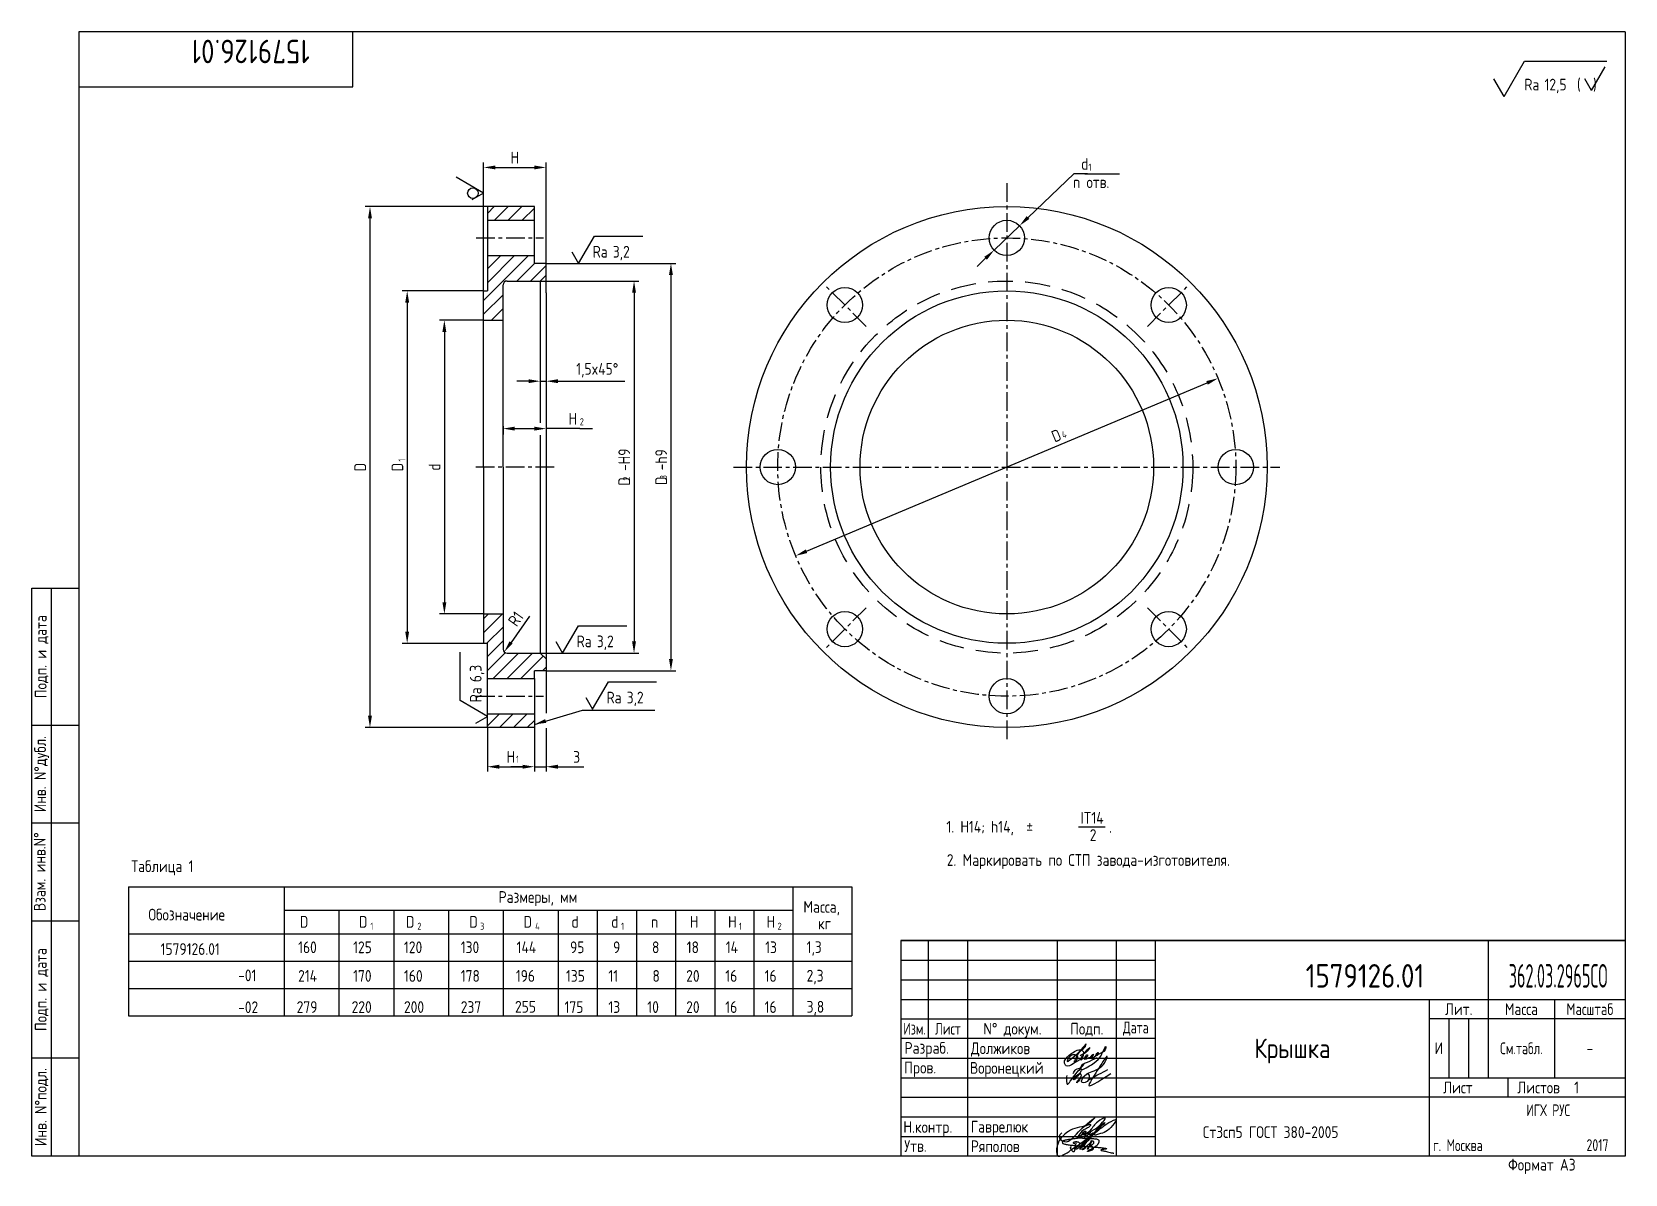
# Paper-space layout 'A3_protect' of a CAD drawing. Header units: millimetres. Extents: x 3 to 410, y 0 to 292.
# The model-space entities are those that its viewports show. They can reach past a viewport. Long polylines and large blocks are cut down to what shows.
import ezdxf
from ezdxf.enums import TextEntityAlignment as Align

# ---------------------------------------------------------------- set-up
doc = ezdxf.new("R2010")
doc.units = ezdxf.units.MM
doc.linetypes.add('CENTER', pattern=[50.8, 31.75, -6.35, 6.35, -6.35])
doc.linetypes.add('HIDDEN', pattern=[9.525, 6.35, -3.175])
for name, color, linetype in [('Bord', 1, 'Continuous'), ('Cen', 5, 'CENTER'), ('Cont', 6, 'Continuous'), ('Dim', 7, 'Continuous'), ('Hatch', 2, 'Continuous'), ('Hide', 2, 'HIDDEN'), ('Text', 3, 'Continuous'), ('Textb', 6, 'Continuous'), ('Vporti', 7, 'Continuous')]:
    doc.layers.add(name, color=color, linetype=linetype)
doc.layers.get('Vporti').off()
doc.styles.add('Style1', font='romans.shx', dxfattribs={"width": 0.8})
doc.dimstyles.new('Dia', dxfattribs={"dimtxt": 3, "dimasz": 3, "dimexe": 1.25, "dimexo": 0, "dimgap": 1, "dimtad": 1, "dimtoh": 1, "dimdec": 3, "dimtxsty": 'Style1', "dimcen": 2.5, "dimclrt": 3, "dimadec": 0, "dimazin": 0, "dimtfac": 1, "dimtdec": 3, "dimtmove": 0, "dimatfit": 2, "dimfxl": 1, "dimarcsym": 0})
doc.dimstyles.new('Lin', dxfattribs={"dimtxt": 3, "dimasz": 3, "dimexe": 1.25, "dimexo": 0, "dimgap": 1, "dimtad": 1, "dimdec": 3, "dimtxsty": 'Style1', "dimcen": 2.5, "dimclrt": 3, "dimadec": 0, "dimazin": 0, "dimtfac": 1, "dimtdec": 3, "dimtmove": 0, "dimatfit": 3, "dimldrblk": 'DOT', "dimfxl": 1, "dimarcsym": 0})
doc.dimstyles.new('LIN2', dxfattribs={"dimscale": 2, "dimtxt": 3, "dimasz": 3, "dimexe": 1.5, "dimexo": 0, "dimgap": 1, "dimtad": 1, "dimzin": 13, "dimdsep": 46, "dimtxsty": 'Style1', "dimcen": 0, "dimclrt": 3, "dimadec": 0, "dimazin": 0, "dimtfac": 1, "dimtofl": 0, "dimtmove": 1, "dimatfit": 3, "dimfxl": 1, "dimtolj": 1, "dimtzin": 13, "dimarcsym": 0})
doc.dimstyles.new('Rad', dxfattribs={"dimtxt": 3, "dimasz": 3, "dimexe": 1.25, "dimexo": 0, "dimgap": 1, "dimtad": 1, "dimtoh": 1, "dimdec": 3, "dimtxsty": 'Style1', "dimcen": 2.5, "dimclrt": 3, "dimadec": 0, "dimazin": 0, "dimtfac": 1, "dimtdec": 3, "dimtmove": 0, "dimatfit": 3, "dimfxl": 1, "dimarcsym": 0})

# ---------------------------------------------------------------- blocks, each defined once
blk = doc.blocks.new('A3')
at = {"layer": 'Bord'}
for p, q in [((230, 55), (295, 55)), ((230, 50), (295, 50)), ((230, 45), (295, 45)), ((370, 40), (370, 25)), ((375, 40), (375, 25)), ((230, 30), (295, 30)), ((230, 25), (295, 25)), ((230, 20), (295, 20)), ((230, 15), (295, 15)), ((230, 10), (295, 10))]:
    blk.add_line(p, q, dxfattribs=at)
at = {"layer": 'Cont'}
for p, q in [((415, 292), (20, 292)), ((20, 292), (20, 5)), ((90, 278), (90, 292)), ((415, 292), (415, 5)), ((20, 278), (90, 278)), ((8, 5), (8, 150)), ((8, 150), (20, 150)), ((13, 5), (13, 150)), ((8, 115), (20, 115)), ((20, 90), (8, 90)), ((20, 65), (8, 65)), ((230, 60), (415, 60)), ((415, 60), (230, 60)), ((230, 60), (230, 5)), ((237, 60), (237, 35)), ((247, 60), (247, 5)), ((270, 5), (270, 60)), ((285, 60), (285, 5)), ((295, 5), (295, 60)), ((380, 60), (380, 25)), ((295, 45), (415, 45)), ((365, 5), (365, 45)), ((397, 25), (397, 45)), ((230, 40), (295, 40)), ((415, 40), (365, 40)), ((295, 35), (230, 35)), ((20, 30), (8, 30)), ((365, 25), (415, 25)), ((385, 25), (385, 20)), ((415, 20), (295, 20)), ((20, 5), (8, 5)), ((415, 5), (20, 5))]:
    blk.add_line(p, q, dxfattribs=at)
at = {"layer": 'Text', "style": 'Style1', "width": 0.8}
for s, p in [('Подп. и дата', (10.5, 132.5)), ('Инв. N%%dдубл.', (10.5, 102.5)), ('Взам. инв.N%%d ', (10, 78.38)), ('Подп. и дата', (10.5, 47.5)), ('Инв. N%%dподл.', (10.5, 17.5))]:
    blk.add_text(s, height=3, rotation=90, dxfattribs=at).set_placement(p, align=Align.MIDDLE)
at = {"layer": 'Text', "style": 'Style1'}
for s, width, p in [('Лит.', 0.8, (372.5, 42.5)), ('Масса', 0.8, (388.5, 42.5)), ('Масштаб', 0.75, (406, 42.5)), ('Изм.', 0.7, (233.5, 37.5)), ('Лист', 0.7, (242, 37.5)), ('N%%d докум.', 0.8, (258.5, 37.5)), ('Подп.', 0.8, (277.5, 37.5)), ('Лист', 0.8, (372.27, 22.5)), ('Листов', 0.8, (392.9, 22.5))]:
    blk.add_text(s, height=3, dxfattribs=dict(at, width=width)).set_placement(p, align=Align.MIDDLE_CENTER)
at = {"layer": 'Text', "style": 'Style1', "width": 0.7}
for s, p in [('Дата', (290, 37.5)), ('ИГХ РУС', (395.37, 16.69))]:
    blk.add_text(s, height=3, dxfattribs=at).set_placement(p, align=Align.MIDDLE)
at = {"layer": 'Text', "style": 'Style1'}
for s, width, p in [('Разpаб.', 0.8, (230.92, 31.1)), ('Пpов.', 0.8, (230.84, 26.08)), ('Н.контp.', 0.8, (230.62, 10.92)), ('Утв.', 0.8, (230.84, 6.06)), ('г. Москва', 0.7, (365.93, 6.25)), ('Фоpмат А3', 0.8, (385.11, 1.29))]:
    blk.add_text(s, height=3, dxfattribs=dict(at, width=width)).set_placement(p)
for tag, p, width in [('ФИО', (249, 31), 0.8), ('И', (366.3, 31.02), 0.8), ('ФИО', (249, 26), 0.8), ('ГОСТ_СОРТАМЕНТА', (307, 14), 0.8), ('ФИО', (249, 11), 0.8), ('ФИО', (249, 6), 0.8), ('2007', (402.85, 6.29), 0.7)]:
    blk.add_attdef(tag, p, '', height=3, dxfattribs=dict(at, width=width))
at = {"layer": 'Text', "style": 'Style1', "width": 0.8}
for tag, p in [('200', (388.5, 32.5)), ('1:20', (406, 32.5))]:
    blk.add_attdef(tag, text='', height=3, dxfattribs=at).set_placement(p, align=Align.MIDDLE)
blk.add_attdef('СБОРОЧНЫЙ_ЧЕРТЕЖ', text='', height=3, dxfattribs=at).set_placement((330, 21.3), align=Align.CENTER)
for tag, p in [('1', (379, 22.5)), ('2', (402.6, 22.5))]:
    blk.add_attdef(tag, text='', height=3, dxfattribs=at).set_placement(p, align=Align.MIDDLE_CENTER)
blk.add_attdef('ЛИСТ', text='', height=3, dxfattribs=at).set_placement((295.75, 12.5), align=Align.MIDDLE_LEFT)
at = {"layer": 'Text', "style": 'Style1', "width": 0.7}
blk.add_attdef('%%OГОСТ_ТЕХ._ТРЕБОВАНИЙ', text='', height=3, dxfattribs=at).set_placement((307, 8), align=Align.BOTTOM_LEFT)
at = {"layer": 'Textb', "style": 'Style1', "width": 0.8}
blk.add_attdef('1234567', (79, 290), '', height=6, rotation=180, dxfattribs=at)
blk.add_attdef('1234567', (333.4, 48), '', height=6, dxfattribs=at)
for tag, height, p in [('123ХЯ', 6, (393.62, 48)), ('НАИМЕНОВАНИЕ', 5, (330, 30))]:
    blk.add_attdef(tag, text='', height=height, dxfattribs=at).set_placement(p, align=Align.CENTER)
blk = doc.blocks.new('A$C314368CF')
at = {"layer": 'Text'}
for q in [(7.18, 6), (1.98, 3)]:
    blk.add_line((3.72, 0), q, dxfattribs=at)
at = {"layer": 'Text', "style": 'Style1', "width": 0.8}
blk.add_text('(  )', height=3, dxfattribs=at).set_placement((0, 0))
blk = doc.blocks.new('sherISO_18')
at = {"layer": 'Cont'}
for p, q in [((-30.94, -16.46), (-25.74, -7.46)), ((-25.74, -7.46), (-4.67, -7.46)), ((-30.94, -16.46), (-33.54, -11.96))]:
    blk.add_line(p, q, dxfattribs=at)
blk.add_blockref('A$C314368CF', (-12.3, -14.96))
at = {"layer": 'Textb', "style": 'Style1', "width": 0.8}
blk.add_text('Ra', height=3, dxfattribs=at).set_placement((-25.74, -14.96))
blk.add_attdef('12,5', (-20.6, -14.96), '', height=3, dxfattribs=at)
blk = doc.blocks.new('A$C63F45750')
at = {"layer": 'Text'}
for points, knots in [([(3.17, 2.37), (3.12, 2.38), (3.04, 2.41), (2.94, 2.5), (2.85, 2.57), (2.79, 2.69), (2.87, 2.77), (2.99, 2.84), (3.16, 2.89), (3.36, 2.93), (3.6, 2.95), (3.82, 2.92), (4.05, 2.87), (4.25, 2.78), (4.45, 2.63), (4.46, 2.42), (4.38, 2.26), (4.28, 2.1), (4.17, 1.94), (4.03, 1.78), (3.89, 1.62), (3.75, 1.52), (3.63, 1.43), (3.49, 1.36), (3.35, 1.3), (3.24, 1.25), (3.16, 1.21), (3.12, 1.15), (3.19, 1.1), (3.27, 1.09), (3.4, 1.07), (3.55, 1.07), (3.72, 1.12), (3.92, 1.19), (4.1, 1.34), (4.26, 1.51), (4.44, 1.65), (4.59, 1.81), (4.74, 1.93), (4.84, 2.04), (4.93, 2.14), (5.07, 2.29), (5.19, 2.53), (5.28, 2.68), (5.35, 2.96), (5.23, 2.66), (5.2, 2.44), (5.04, 2.09), (4.95, 1.81), (4.86, 1.57), (4.75, 1.31), (4.67, 1.12), (4.46, 0.78), (4.62, 1.17), (4.71, 1.45), (4.88, 1.74), (5.01, 2), (5.08, 2.19), (5.19, 2.4), (5.32, 2.58), (5.4, 2.75), (5.52, 2.89), (5.65, 3.04), (5.85, 3.1), (6.02, 3.03), (6.08, 2.87), (6.03, 2.7), (5.9, 2.51), (5.7, 2.37), (5.55, 2.23), (5.4, 2.17), (5.31, 2.12), (5.12, 2.09), (5.35, 2.07), (5.48, 2), (5.64, 1.93), (5.75, 1.8), (5.85, 1.67), (5.89, 1.54), (5.89, 1.37), (5.8, 1.2), (5.63, 1.06), (5.41, 0.94), (5.23, 0.86), (5.02, 0.92), (5.13, 1.1), (5.28, 1.16), (5.44, 1.27), (5.61, 1.36), (5.74, 1.46), (5.86, 1.53), (5.95, 1.61), (6.05, 1.69), (6.15, 1.77), (6.28, 1.87), (6.46, 2.02), (6.65, 2.19), (6.83, 2.37), (6.98, 2.49), (7.11, 2.61), (7.2, 2.74), (7.32, 2.84), (7.42, 2.97), (7.48, 3.08), (7.48, 3.27), (7.34, 3.08), (7.28, 2.94), (7.18, 2.69), (7.1, 2.46), (7, 2.22), (6.93, 1.98), (6.83, 1.78), (6.73, 1.55), (6.67, 1.34), (6.6, 1.14), (6.56, 1.03), (6.39, 0.99), (6.62, 1.33), (6.75, 1.54), (6.93, 1.87), (7.05, 2.08), (7.18, 2.32), (7.33, 2.6), (7.47, 2.89), (7.6, 3.07), (7.79, 3.18), (7.95, 3.01), (8, 2.81), (7.99, 2.62), (7.94, 2.46), (7.83, 2.33), (7.69, 2.22), (7.53, 2.11), (7.37, 2.03), (7.21, 1.99), (7.11, 1.97), (6.89, 1.98), (7.07, 1.94), (7.15, 1.9), (7.27, 1.88), (7.39, 1.84), (7.52, 1.81), (7.62, 1.72), (7.7, 1.62), (7.78, 1.51), (7.83, 1.39), (7.87, 1.26), (7.88, 1.13), (7.86, 0.99), (7.75, 0.88), (7.6, 0.77), (7.4, 0.73), (7.19, 0.66), (6.97, 0.55), (6.71, 0.48), (6.57, 0.44), (6.42, 0.42), (6.52, 0.58), (6.61, 0.64), (6.81, 0.78), (7.06, 0.89), (7.33, 1.04), (7.55, 1.16), (7.7, 1.24), (7.84, 1.32), (7.99, 1.43), (8.21, 1.58), (8.48, 1.76), (8.74, 1.95), (8.97, 2.12), (9.1, 2.29), (9.23, 2.44), (9.3, 2.6), (9.37, 2.74), (9.42, 2.92), (9.45, 3.13), (9.21, 3.48), (8.67, 3.59), (8.09, 3.63), (7.57, 3.66), (7.06, 3.74), (6.57, 3.75), (6.09, 3.74), (5.67, 3.78), (5.28, 3.78), (4.96, 3.81), (4.65, 3.83), (4.31, 3.82), (3.97, 3.79), (3.61, 3.74), (3.22, 3.67), (2.86, 3.66), (2.53, 3.61), (2.18, 3.52), (1.78, 3.54), (1.38, 3.37), (0.96, 3.35), (0.58, 3.24), (0.25, 3.19), (0.03, 3.06), (-0.03, 2.83), (0.02, 2.6), (0.26, 2.38), (0.59, 2.33), (1, 2.2), (1.48, 2.15), (1.93, 2.05), (2.35, 2.02), (2.72, 2.01), (3.11, 1.94), (3.68, 1.94), (4.25, 1.83), (4.91, 1.87), (5.53, 1.76), (6.13, 1.72), (6.73, 1.71), (7.32, 1.62), (7.99, 1.55), (8.64, 1.54), (9.16, 1.46), (9.61, 1.42), (10.03, 1.4), (10.41, 1.32), (10.73, 1.29), (11.01, 1.24), (11.18, 1.23), (11.42, 1.14), (11.18, 1.06), (11.01, 1.03), (10.71, 0.98), (10.37, 0.92), (10.1, 0.91), (9.65, 0.75), (10.22, 0.67), (10.54, 0.59), (11.08, 0.47), (11.61, 0.35), (12.17, 0.15), (12.64, 0.08), (12.98, 0.03), (13.11, 0.01), (13.18, 0)], [0, 0, 0, 0, 0.153866, 0.270441, 0.388867, 0.510533, 0.592156, 0.71333, 0.90842, 1.11344, 1.349254, 1.61246, 1.782219, 2.047249, 2.291879, 2.451528, 2.651081, 2.806158, 3.017979, 3.227348, 3.462381, 3.633009, 3.75766, 3.920516, 4.080796, 4.214529, 4.291786, 4.349969, 4.397594, 4.50822, 4.594826, 4.799244, 4.954392, 5.128468, 5.437537, 5.632649, 5.842485, 6.094987, 6.293219, 6.410959, 6.551192, 6.687808, 7.022147, 7.294342, 7.425356, 7.52079, 7.946481, 8.313051, 8.59833, 8.833695, 9.090496, 9.427695, 9.601191, 9.883219, 10.093306, 10.673943, 10.798776, 10.974628, 11.287247, 11.486184, 11.648652, 11.848902, 12.027194, 12.25348, 12.40059, 12.537783, 12.716293, 12.91523, 13.208551, 13.438489, 13.549668, 13.67779, 13.77127, 13.930001, 14.029091, 14.272112, 14.434836, 14.547084, 14.739051, 14.830983, 15.061241, 15.268922, 15.500489, 15.788979, 15.879568, 16.024283, 16.221854, 16.418714, 16.593102, 16.783247, 16.91018, 17.018213, 17.135263, 17.278205, 17.430482, 17.620087, 17.979626, 18.191789, 18.388716, 18.565718, 18.714854, 18.857929, 19.039974, 19.171375, 19.283034, 19.400085, 19.618058, 19.882245, 20.150781, 20.377854, 20.649532, 20.89723, 21.042543, 21.40016, 21.557817, 21.667145, 21.752781, 21.926256, 22.412297, 22.813145, 22.961412, 23.171289, 23.607257, 23.940428, 24.110007, 24.291214, 24.48084, 24.697609, 24.904078, 25.034245, 25.218018, 25.407651, 25.573473, 25.787447, 25.930292, 26.051316, 26.18846, 26.285312, 26.406799, 26.52425, 26.630463, 26.793722, 26.898606, 27.029313, 27.171012, 27.314101, 27.419918, 27.580557, 27.709367, 27.829268, 28.024364, 28.266961, 28.41242, 28.705761, 28.989137, 29.187748, 29.233768, 29.332802, 29.529535, 29.667094, 30.039923, 30.332117, 30.61061, 30.769982, 30.856778, 31.109923, 31.313488, 31.656425, 32.066331, 32.296628, 32.49714, 32.710276, 32.891468, 33.014834, 33.177747, 33.444503, 33.618009, 34.409008, 34.914636, 35.419802, 35.95397, 36.458179, 36.88069, 37.388403, 37.738353, 38.034261, 38.353468, 38.693154, 39.037638, 39.391136, 39.787481, 40.203773, 40.488977, 40.784975, 41.26625, 41.668005, 42.070065, 42.499388, 42.869834, 43.079573, 43.213439, 43.554591, 43.717296, 44.153724, 44.506336, 45.019111, 45.587859, 45.90191, 46.270392, 46.703958, 47.093115, 47.952647, 48.44014, 49.079253, 49.808223, 50.268654, 50.851051, 51.604831, 52.298429, 52.776925, 53.1907, 53.661988, 54.042386, 54.348524, 54.616841, 54.853814, 54.983777, 55.126096, 55.333328, 55.613101, 56.008732, 56.315809, 56.59982, 56.87931, 57.399251, 57.889617, 58.432507, 59.066698, 59.660314, 59.862668, 60.07277, 60.07277, 60.07277, 60.07277]), ([(2.31, 1.53), (2.26, 1.52), (2.17, 1.51), (2.06, 1.48), (1.93, 1.38), (2.07, 1.25), (2.14, 1.11), (2.26, 0.93), (2.39, 0.72), (2.57, 0.54), (2.71, 0.44), (2.86, 0.4), (3.02, 0.43), (3.14, 0.54), (3.21, 0.79), (3.25, 1.07), (3.31, 1.4), (3.35, 1.67), (3.38, 1.92), (3.47, 2.19), (3.5, 2.43), (3.54, 2.59), (3.56, 2.64)], [0, 0, 0, 0, 0.15847, 0.269731, 0.363591, 0.555514, 0.688037, 0.848606, 1.204359, 1.433632, 1.58673, 1.729549, 1.880686, 2.057874, 2.19169, 2.63505, 2.928153, 3.184121, 3.441863, 3.696117, 4.025873, 4.178055, 4.178055, 4.178055, 4.178055])]:
    blk.add_open_spline(points, degree=3, knots=knots, dxfattribs=at)
blk = doc.blocks.new('*D13')
at = {"layer": 'Defpoints', "color": 0, "transparency": 16777216}
for p in [(24.9, -5.59), (36.9, -5.59), (36.9, -15.59)]:
    blk.add_point(p, dxfattribs=at)
at = {"layer": 'Dim', "color": 0, "lineweight": -2, "transparency": 16777216}
for p, q in [((24.9, -5.59), (24.9, -16.84)), ((36.9, -5.59), (36.9, -16.84)), ((27.9, -15.59), (33.9, -15.59))]:
    blk.add_line(p, q, dxfattribs=at)
at = {"layer": 'Dim', "color": 0, "transparency": 16777216}
for points in [[(27.9, -15.09), (27.9, -16.09), (24.9, -15.59)], [(33.9, -15.09), (33.9, -16.09), (36.9, -15.59)]]:
    blk.add_solid(points, dxfattribs=at)
at = {"layer": 'Dim', "color": 3, "transparency": 16777216, "insert": (30.9, -13.09), "char_height": 3, "attachment_point": 5, "style": 'Style1'}
blk.add_mtext('H', dxfattribs=at)
blk = doc.blocks.new('_Dot')
at = {"color": 0, "linetype": 'ByBlock', "lineweight": -2}
blk.add_line((-0.5, 0), (-1, 0), dxfattribs=at)
at = {"color": 0, "linetype": 'ByBlock', "const_width": 0.5}
blk.add_lwpolyline([(-0.25, 0, 1), (0.25, 0, 1)], format="xyb", close=True, dxfattribs=at)
blk = doc.blocks.new('*D14')
at = {"layer": 'Defpoints', "color": 0, "transparency": 16777216}
for p in [(36.9, -5.59), (39.9, -5.78), (39.9, -15.59)]:
    blk.add_point(p, dxfattribs=at)
at = {"layer": 'Dim', "color": 0, "lineweight": -2, "transparency": 16777216}
for p, q in [((36.9, -5.59), (36.9, -16.84)), ((39.9, -5.78), (39.9, -16.84)), ((33.9, -15.59), (30.9, -15.59)), ((36.9, -15.59), (39.9, -15.59)), ((42.9, -15.59), (49.5, -15.59))]:
    blk.add_line(p, q, dxfattribs=at)
at = {"layer": 'Dim', "color": 0, "transparency": 16777216}
for points in [[(33.9, -15.09), (33.9, -16.09), (36.9, -15.59)], [(42.9, -15.09), (42.9, -16.09), (39.9, -15.59)]]:
    blk.add_solid(points, dxfattribs=at)
at = {"layer": 'Dim', "color": 3, "transparency": 16777216, "insert": (47.7, -13.09), "char_height": 3, "attachment_point": 5, "style": 'Style1'}
blk.add_mtext('3', dxfattribs=at)
blk = doc.blocks.new('sherISO_01')
at = {"layer": 'Text'}
blk.add_line((4.04, 7), (16.36, 7), dxfattribs=at)
blk.add_lwpolyline([(-1.73, 3), (0, 0), (4.04, 7)], dxfattribs=at)
at = {"layer": 'Text', "style": 'Style1', "width": 0.8}
blk.add_text('Ra', height=3, dxfattribs=at).set_placement((3.58, 1.5))
blk.add_attdef('12,5', (8.73, 1.5), '', height=3, dxfattribs=at)
blk = doc.blocks.new('*D15')
at = {"layer": 'Defpoints', "color": 0, "transparency": 16777216}
for p in [(23.9, 98.41), (13.9, 23.41), (23.9, 23.41)]:
    blk.add_point(p, dxfattribs=at)
at = {"layer": 'Dim', "color": 0, "lineweight": -2, "transparency": 16777216}
for p, q in [((23.9, 98.41), (12.65, 98.41)), ((13.9, 95.41), (13.9, 26.41)), ((23.9, 23.41), (12.65, 23.41))]:
    blk.add_line(p, q, dxfattribs=at)
at = {"layer": 'Dim', "color": 0, "transparency": 16777216}
for points in [[(13.4, 95.41), (14.4, 95.41), (13.9, 98.41)], [(13.4, 26.41), (14.4, 26.41), (13.9, 23.41)]]:
    blk.add_solid(points, dxfattribs=at)
at = {"layer": 'Dim', "color": 3, "transparency": 16777216, "insert": (11.4, 60.91), "char_height": 3, "attachment_point": 5, "rotation": 90, "style": 'Style1'}
blk.add_mtext('d', dxfattribs=at)
blk = doc.blocks.new('*D16')
at = {"layer": 'Defpoints', "color": 0, "transparency": 16777216}
for p in [(23.9, 105.91), (4.4, 15.91), (23.9, 15.91)]:
    blk.add_point(p, dxfattribs=at)
at = {"layer": 'Dim', "color": 0, "lineweight": -2, "transparency": 16777216}
for p, q in [((23.9, 105.91), (3.15, 105.91)), ((4.4, 102.91), (4.4, 18.91)), ((23.9, 15.91), (3.15, 15.91))]:
    blk.add_line(p, q, dxfattribs=at)
at = {"layer": 'Dim', "color": 0, "transparency": 16777216}
for points in [[(3.9, 102.91), (4.9, 102.91), (4.4, 105.91)], [(3.9, 18.91), (4.9, 18.91), (4.4, 15.91)]]:
    blk.add_solid(points, dxfattribs=at)
at = {"layer": 'Dim', "color": 3, "transparency": 16777216, "insert": (1.9, 60.91), "char_height": 3, "attachment_point": 5, "rotation": 90, "style": 'Style1'}
blk.add_mtext('D', dxfattribs=at)
blk = doc.blocks.new('*D17')
at = {"layer": 'Defpoints', "color": 0, "transparency": 16777216}
for p in [(24.9, 127.41), (-5.1, -5.59), (24.9, -5.59)]:
    blk.add_point(p, dxfattribs=at)
at = {"layer": 'Dim', "color": 0, "lineweight": -2, "transparency": 16777216}
for p, q in [((24.9, 127.41), (-6.35, 127.41)), ((-5.1, 124.41), (-5.1, -2.59)), ((24.9, -5.59), (-6.35, -5.59))]:
    blk.add_line(p, q, dxfattribs=at)
at = {"layer": 'Dim', "color": 0, "transparency": 16777216}
for points in [[(-5.6, 124.41), (-4.6, 124.41), (-5.1, 127.41)], [(-5.6, -2.59), (-4.6, -2.59), (-5.1, -5.59)]]:
    blk.add_solid(points, dxfattribs=at)
at = {"layer": 'Dim', "color": 3, "transparency": 16777216, "insert": (-7.6, 60.91), "char_height": 3, "attachment_point": 5, "rotation": 90, "style": 'Style1'}
blk.add_mtext('D', dxfattribs=at)
blk = doc.blocks.new('SHER03')
at = {"layer": 'Text'}
for q in [(4.04, 7), (-1.73, 3)]:
    blk.add_line((0, 0), q, dxfattribs=at)
blk.add_circle((0, 2.71), 1.35, dxfattribs=at)
blk = doc.blocks.new('*D18')
at = {"layer": 'Defpoints', "color": 0, "transparency": 16777216}
for p in [(39.9, 137.41), (39.9, 112.91), (23.9, 105.91)]:
    blk.add_point(p, dxfattribs=at)
at = {"layer": 'Dim', "color": 0, "lineweight": -2, "transparency": 16777216}
for p, q in [((23.9, 105.91), (23.9, 138.66)), ((39.9, 112.91), (39.9, 138.66)), ((26.9, 137.41), (36.9, 137.41))]:
    blk.add_line(p, q, dxfattribs=at)
at = {"layer": 'Dim', "color": 0, "transparency": 16777216}
for points in [[(26.9, 137.91), (26.9, 136.91), (23.9, 137.41)], [(36.9, 137.91), (36.9, 136.91), (39.9, 137.41)]]:
    blk.add_solid(points, dxfattribs=at)
at = {"layer": 'Dim', "color": 3, "transparency": 16777216, "insert": (31.9, 139.91), "char_height": 3, "attachment_point": 5, "style": 'Style1'}
blk.add_mtext('H', dxfattribs=at)
blk = doc.blocks.new('*D19')
at = {"layer": 'Defpoints', "color": 0, "transparency": 16777216}
for p in [(28.9, 71.36), (39.9, 71.36), (39.9, 70.73)]:
    blk.add_point(p, dxfattribs=at)
at = {"layer": 'Dim', "color": 0, "lineweight": -2, "transparency": 16777216}
for p, q in [((28.9, 71.36), (28.9, 69.23)), ((31.9, 70.73), (36.9, 70.73)), ((39.9, 71.36), (39.9, 69.23)), ((48.49, 70.73), (39.9, 70.73))]:
    blk.add_line(p, q, dxfattribs=at)
at = {"layer": 'Dim', "color": 0, "transparency": 16777216}
for points in [[(31.9, 71.23), (31.9, 70.23), (28.9, 70.73)], [(36.9, 71.23), (36.9, 70.23), (39.9, 70.73)]]:
    blk.add_solid(points, dxfattribs=at)
at = {"layer": 'Dim', "color": 3, "transparency": 16777216, "insert": (46.69, 73.23), "char_height": 3, "attachment_point": 5, "style": 'Style1'}
blk.add_mtext('\\A1;H', dxfattribs=at)
blk = doc.blocks.new('*D20')
at = {"layer": 'Defpoints', "color": 0, "transparency": 16777216}
for p in [(38.4, 83.47), (39.9, 83.47), (39.9, 82.84)]:
    blk.add_point(p, dxfattribs=at)
at = {"layer": 'Dim', "color": 0, "lineweight": -2, "transparency": 16777216}
for p, q in [((35.4, 82.84), (32.4, 82.84)), ((38.4, 83.47), (38.4, 81.59)), ((38.4, 82.84), (39.9, 82.84)), ((39.9, 83.47), (39.9, 81.59)), ((42.9, 82.84), (60.02, 82.84))]:
    blk.add_line(p, q, dxfattribs=at)
at = {"layer": 'Dim', "color": 0, "transparency": 16777216}
for points in [[(35.4, 83.34), (35.4, 82.34), (38.4, 82.84)], [(42.9, 83.34), (42.9, 82.34), (39.9, 82.84)]]:
    blk.add_solid(points, dxfattribs=at)
at = {"layer": 'Dim', "color": 3, "transparency": 16777216, "insert": (52.96, 85.63), "char_height": 3, "attachment_point": 5, "style": 'Style1'}
blk.add_mtext('1,5x45%%D', dxfattribs=at)
blk = doc.blocks.new('*D21')
at = {"layer": 'Defpoints', "color": 0, "transparency": 16777216}
for p in [(38.4, 108.41), (38.4, 13.41), (62.35, 13.41)]:
    blk.add_point(p, dxfattribs=at)
at = {"layer": 'Dim', "color": 0, "lineweight": -2, "transparency": 16777216}
for p, q in [((38.4, 108.41), (63.6, 108.41)), ((62.35, 105.41), (62.35, 16.41)), ((38.4, 13.41), (63.6, 13.41))]:
    blk.add_line(p, q, dxfattribs=at)
at = {"layer": 'Dim', "color": 0, "transparency": 16777216}
for points in [[(61.85, 105.41), (62.85, 105.41), (62.35, 108.41)], [(61.85, 16.41), (62.85, 16.41), (62.35, 13.41)]]:
    blk.add_solid(points, dxfattribs=at)
at = {"layer": 'Dim', "color": 3, "transparency": 16777216, "insert": (59.85, 60.91), "char_height": 3, "attachment_point": 5, "rotation": 90, "style": 'Style1'}
blk.add_mtext('D -H9', dxfattribs=at)
blk = doc.blocks.new('*D22')
at = {"layer": 'Defpoints', "color": 0, "transparency": 16777216}
for p in [(39.9, 112.91), (39.9, 8.91), (71.78, 8.91)]:
    blk.add_point(p, dxfattribs=at)
at = {"layer": 'Dim', "color": 0, "lineweight": -2, "transparency": 16777216}
for p, q in [((39.9, 112.91), (73.03, 112.91)), ((71.78, 109.91), (71.78, 11.91)), ((39.9, 8.91), (73.03, 8.91))]:
    blk.add_line(p, q, dxfattribs=at)
at = {"layer": 'Dim', "color": 0, "transparency": 16777216}
for points in [[(71.28, 109.91), (72.28, 109.91), (71.78, 112.91)], [(71.28, 11.91), (72.28, 11.91), (71.78, 8.91)]]:
    blk.add_solid(points, dxfattribs=at)
at = {"layer": 'Dim', "color": 3, "transparency": 16777216, "insert": (69.28, 60.91), "char_height": 3, "attachment_point": 5, "rotation": 90, "style": 'Style1'}
blk.add_mtext('D -h9', dxfattribs=at)
blk = doc.blocks.new('*D23')
at = {"layer": 'Defpoints', "color": 0, "transparency": 16777216}
for p in [(29.2, 13.71), (29.78, 14.52)]:
    blk.add_point(p, dxfattribs=at)
at = {"layer": 'Dim', "color": 0, "lineweight": -2, "transparency": 16777216}
blk.add_line((35.68, 22.84), (30.93, 16.15), dxfattribs=at)
at = {"layer": 'Dim', "color": 0, "transparency": 16777216}
blk.add_solid([(30.53, 16.44), (31.34, 15.86), (29.2, 13.71)], dxfattribs=at)
at = {"layer": 'Dim', "color": 3, "transparency": 16777216, "insert": (32.14, 22.17), "char_height": 3, "attachment_point": 5, "rotation": 54.627, "style": 'Style1'}
blk.add_mtext('R1', dxfattribs=at)
blk = doc.blocks.new('*D24')
at = {"layer": 'Defpoints', "color": 0, "transparency": 16777216}
for p in [(211.51, 83.57), (103.64, 38.26)]:
    blk.add_point(p, dxfattribs=at)
at = {"layer": 'Dim', "color": 0, "lineweight": -2, "transparency": 16777216}
blk.add_line((106.41, 39.42), (208.74, 82.41), dxfattribs=at)
at = {"layer": 'Dim', "color": 0, "transparency": 16777216}
for points in [[(208.55, 82.87), (208.94, 81.95), (211.51, 83.57)], [(106.21, 39.88), (106.6, 38.96), (103.64, 38.26)]]:
    blk.add_solid(points, dxfattribs=at)
at = {"layer": 'Dim', "color": 3, "transparency": 16777216, "insert": (170.22, 68.94), "char_height": 3, "attachment_point": 5, "rotation": 22.7835, "style": 'Style1'}
blk.add_mtext('D', dxfattribs=at)
blk = doc.blocks.new('*D25')
at = {"layer": 'Defpoints', "color": 0, "transparency": 16777216}
for p in [(160.82, 122.53), (154.33, 116.3)]:
    blk.add_point(p, dxfattribs=at)
at = {"layer": 'Dim', "color": 0, "lineweight": -2, "transparency": 16777216}
for p, q in [((174.66, 135.8), (162.99, 124.61)), ((178.18, 135.8), (174.66, 135.8)), ((154.33, 116.3), (160.82, 122.53)), ((152.16, 114.22), (150, 112.15))]:
    blk.add_line(p, q, dxfattribs=at)
at = {"layer": 'Dim', "color": 0, "transparency": 16777216}
for points in [[(162.64, 124.97), (163.33, 124.25), (160.82, 122.53)], [(151.82, 114.58), (152.51, 113.86), (154.33, 116.3)]]:
    blk.add_solid(points, dxfattribs=at)
at = {"layer": 'Dim', "color": 3, "transparency": 16777216, "insert": (177.49, 138.3), "char_height": 3, "attachment_point": 5, "style": 'Style1'}
blk.add_mtext('d', dxfattribs=at)

msp = doc.modelspace()

# ---------------------------------------------------------------- hatches: boundary and pattern name
at = {"layer": 'Hatch'}
h = msp.add_hatch(dxfattribs=at)
h.set_pattern_fill('ANSI31', color=256, scale=20, style=0)
h.set_pattern_definition([(45, (3927.5888, 1153.9556), (-1.767767, 1.767767), [])])
h.paths.add_polyline_path([(24.9033, 127.4149), (24.9033, 123.9149), (36.9033, 123.9149), (36.9033, 127.4149)])
h.paths.add_polyline_path([(38.4033, 108.4149), (39.9033, 109.9149), (39.9033, 112.9149), (36.9033, 112.9149), (36.9033, 114.9149), (24.9033, 114.9149), (24.9033, 105.9149), (23.9033, 105.9149), (23.9033, 98.4149), (28.9033, 98.4149), (28.9033, 107.4149, -0.41421356), (29.9033, 108.4149)])
h.paths.add_polyline_path([(24.9033, 6.9149), (36.9033, 6.9149), (36.9033, 8.9149), (39.9033, 8.9149), (39.9033, 11.9149), (38.4033, 13.4149), (29.9033, 13.4149, -0.41421356), (28.9033, 14.4149), (28.9033, 23.4149), (23.9033, 23.4149), (23.9033, 15.9149), (24.9033, 15.9149)])
h.paths.add_polyline_path([(36.9033, -5.5851), (36.9033, -2.0851), (24.9033, -2.0851), (24.9033, -5.5851)])

# ---------------------------------------------------------------- linework, layer by layer
at = {"layer": 'Cen', "ltscale": 0.15}
for p, q in [((157.5749, 133.3756), (157.5749, -8.5398)), ((22.035, 119.4149), (39.2117, 119.4149)), ((121.6492, 96.8406), (111.4762, 107.0136)), ((193.5006, 96.8406), (203.6736, 107.0136)), ((41.9559, 60.9149), (21.5576, 60.9149)), ((87.7598, 60.9149), (227.3167, 60.9149)), ((121.6492, 24.9892), (111.4762, 14.8162)), ((193.5006, 24.9892), (203.6736, 14.8162)), ((22.035, 2.4149), (39.2117, 2.4149))]:
    msp.add_line(p, q, dxfattribs=at)
msp.add_circle((157.5749, 60.9149), 58.5, dxfattribs=at)
at = {"layer": 'Cont'}
for p, q in [((24.9033, 127.4149), (24.9033, 105.9149)), ((36.9033, 127.4149), (24.9033, 127.4149)), ((36.9033, 112.9149), (36.9033, 127.4149)), ((24.9033, 123.9149), (36.9033, 123.9149)), ((24.9033, 114.9149), (36.9033, 114.9149)), ((39.9033, 112.9149), (36.9033, 112.9149)), ((38.4033, 108.4149), (39.9033, 109.9149)), ((39.9033, 105.4149), (39.9033, 112.9149)), ((23.9033, 105.9149), (24.9033, 105.9149)), ((23.9033, 60.9149), (23.9033, 105.9149)), ((28.9033, 60.9149), (28.9033, 107.4149)), ((29.9033, 108.4149), (38.4033, 108.4149)), ((38.4033, 108.4149), (38.4033, 72.2001)), ((39.9033, 105.4149), (39.9033, 8.9149)), ((23.9033, 98.4149), (28.9033, 98.4149)), ((38.4033, 69.045), (38.4033, 13.4149)), ((23.9033, 60.9149), (23.9033, 15.9149)), ((28.9033, 60.9149), (28.9033, 14.4149)), ((23.9033, 23.4149), (28.9033, 23.4149)), ((23.9033, 15.9149), (24.9033, 15.9149)), ((24.9033, -5.5851), (24.9033, 15.9149)), ((29.9033, 13.4149), (38.4033, 13.4149)), ((38.4033, 13.4149), (39.9033, 11.9149)), ((36.9033, 6.9149), (36.9033, 8.9149)), ((39.9033, 8.9149), (36.9033, 8.9149)), ((24.9033, 6.9149), (36.9033, 6.9149)), ((36.9033, 6.9149), (36.9033, -5.5851)), ((24.9033, -2.0851), (36.9033, -2.0851)), ((36.9033, -5.5851), (24.9033, -5.5851))]:
    msp.add_line(p, q, dxfattribs=at)
for centre, radius in [((157.5749, 60.9149), 66.5), ((157.5749, 119.4149), 4.5), ((116.2092, 102.2807), 4.5), ((157.5749, 60.9149), 45), ((198.9407, 102.2807), 4.5), ((157.5749, 60.9149), 37.5), ((99.0749, 60.9149), 4.5), ((216.0749, 60.9149), 4.5), ((116.2092, 19.5492), 4.5), ((198.9407, 19.5492), 4.5), ((157.5749, 2.4149), 4.5)]:
    msp.add_circle(centre, radius, dxfattribs=at)
for centre, start, end in [((29.9033, 107.4149), 90, 180), ((29.9033, 14.4149), 180, 270)]:
    msp.add_arc(centre, 1, start, end, dxfattribs=at)
at = {"layer": 'Dim'}
for p, q in [((177.5326, 135.8045), (186.3556, 135.8045)), ((48.4938, 70.7313), (51.7332, 70.7313)), ((39.9033, 8.9149), (39.9033, -1.929))]:
    msp.add_line(p, q, dxfattribs=at)
at = {"layer": 'Hide'}
msp.add_circle((157.5749, 60.9149), 47.5, dxfattribs=at)

# ---------------------------------------------------------------- block references
at = {"layer": 'Dim', "rotation": 90}
msp.add_blockref('SHER03', (23.9033, 130.8462), dxfattribs=at)
at = {"layer": 'Dim'}
for p in [(48.2038, 112.8859), (44.1139, 13.4149), (51.7469, -0.93)]:
    msp.add_blockref('sherISO_01', p, dxfattribs=at).add_auto_attribs({'12,5': '3,2'})
at = {"layer": 'Dim', "rotation": 90}
msp.add_blockref('sherISO_01', (24.9033, -2.7322), dxfattribs=at).add_auto_attribs({'12,5': '6,3'})

# ---------------------------------------------------------------- texts
at = {"layer": 'Text', "style": 'Style1', "width": 0.8}
for s, height, p in [('1', 1.8, (178.4181, 136.5677)), ('n отв.', 3, (174.5417, 132.1493)), ('2', 1.8, (48.484, 71.5675)), ('1', 1.8, (32.196, -14.6014))]:
    msp.add_text(s, height=height, dxfattribs=at).set_placement(p)
for s, rotation, p in [('4', 18.02047, (171.9449, 68.1603)), ('1', 90, (3.951, 62.2915)), ('2', 90, (61.3569, 57.4497)), ('3', 90, (70.7685, 57.7912))]:
    msp.add_text(s, height=1.8, rotation=rotation, dxfattribs=at).set_placement(p)

# ---------------------------------------------------------------- dimensions: what is measured, and where the dimension line sits
at = {"layer": 'Dim'}
for base, p1, p2, text, override, picture, middle in [((39.9033, 137.4149), (23.9033, 105.9149), (39.9033, 112.9149), 'H', {"dimscale": 1}, '*D18', (31.9033, 139.9149)), ((39.9033, 82.8423), (38.4033, 83.4673), (39.9033, 83.4673), '1,5x45%%D', {"dimscale": 1, "dimtmove": 0, "dimatfit": 0}, '*D20', (52.9604, 85.628)), ((36.9033, -15.5851), (24.9033, -5.5851), (36.9033, -5.5851), 'H', {"dimscale": 1}, '*D13', (30.9033, -13.0851))]:
    dim = msp.add_linear_dim(base=base, p1=p1, p2=p2, text=text, dimstyle='Lin', override=override, dxfattribs=at)
    dim.commit()
    dim.dimension.update_dxf_attribs({"geometry": picture, "text_midpoint": middle})
for p1, p2, text, dimstyle, picture, middle in [((154.3274, 116.2998), (160.8224, 122.53), 'd', 'Rad', '*D25', (177.4897, 135.8045)), ((103.6394, 38.2608), (211.5104, 83.5691), 'D', 'Dia', '*D24', (171.1884, 66.6329))]:
    dim = msp.add_diameter_dim_2p(p1=p1, p2=p2, text=text, dimstyle=dimstyle, dxfattribs=at)
    dim.commit()
    dim.dimension.update_dxf_attribs({"geometry": picture, "text_midpoint": middle, "dimtype": 163})
for base, p1, p2, text, picture, middle in [((-5.0967, -5.5851), (24.9033, 127.4149), (24.9033, -5.5851), 'D', '*D17', (-7.5967, 60.9149)), ((71.7772, 8.9149), (39.9033, 112.9149), (39.9033, 8.9149), 'D -h9', '*D22', (69.2772, 60.9149)), ((4.4033, 15.9149), (23.9033, 105.9149), (23.9033, 15.9149), 'D', '*D16', (1.9033, 60.9149)), ((62.3506, 13.4149), (38.4033, 108.4149), (38.4033, 13.4149), 'D -H9', '*D21', (59.8506, 60.9149)), ((13.9033, 23.4149), (23.9033, 98.4149), (23.9033, 23.4149), 'd', '*D15', (11.4033, 60.9149))]:
    dim = msp.add_linear_dim(base=base, p1=p1, p2=p2, angle=90, text=text, dimstyle='Lin', override={"dimscale": 1}, dxfattribs=at)
    dim.commit()
    dim.dimension.update_dxf_attribs({"geometry": picture, "text_midpoint": middle})
dim = msp.add_linear_dim(base=(39.9033, 70.7313), p1=(28.9033, 71.3596), p2=(39.9033, 71.3596), text='H', dimstyle='LIN2', override={"dimscale": 1, "dimtp": 1, "dimtm": 1, "dimtofl": 1}, dxfattribs=at)
dim.commit()
dim.dimension.update_dxf_attribs({"geometry": '*D19', "text_midpoint": (46.6938, 70.7313), "dimtype": 160})
dim = msp.add_radius_dim(center=(29.7751, 14.5232), mpoint=(29.1962, 13.7078), dimstyle='Lin', override={"dimscale": 1}, dxfattribs=at)
dim.commit()
dim.dimension.update_dxf_attribs({"geometry": '*D23', "text_midpoint": (34.1747, 20.7202), "dimtype": 164})
dim = msp.add_linear_dim(base=(39.9033, -15.5851), p1=(36.9033, -5.5851), p2=(39.9033, -5.7832), dimstyle='Lin', override={"dimscale": 1, "dimtmove": 0, "dimatfit": 0}, dxfattribs=at)
dim.commit()
dim.dimension.update_dxf_attribs({"geometry": '*D14', "text_midpoint": (47.7033, -13.0851)})

# ---------------------------------------------------------------- leaders
msp.add_leader([(36.9033, -4.7714), (49.1825, -1.1321), (67.6683, -1.1321)], dimstyle='Dia', dxfattribs=at)

psp = doc.layouts.new('A3_protect')

# ---------------------------------------------------------------- linework, layer by layer
at = {"layer": 'Bord'}
for p, q in [((27.7, 54.75), (212.43, 54.75)), ((27.7, 47.75), (212.43, 47.75))]:
    psp.add_line(p, q, dxfattribs=at)
at = {"layer": 'Cont'}
for p, q in [((27.7, 73.75), (212.43, 73.75)), ((27.7, 73.75), (27.7, 40.75)), ((67.43, 73.75), (67.43, 40.75)), ((197.43, 73.75), (197.43, 40.75)), ((212.43, 73.75), (212.43, 40.75)), ((67.43, 67.75), (197.43, 67.75)), ((81.43, 67.75), (81.43, 40.75)), ((95.43, 67.75), (95.43, 40.75)), ((109.43, 67.75), (109.43, 40.75)), ((123.43, 67.75), (123.43, 40.75)), ((137.43, 67.75), (137.43, 40.75)), ((147.43, 67.75), (147.43, 40.75)), ((157.43, 67.75), (157.43, 40.75)), ((167.43, 67.75), (167.43, 40.75)), ((177.43, 67.75), (177.43, 40.75)), ((187.43, 67.75), (187.43, 40.75)), ((27.7, 61.75), (212.43, 61.75)), ((27.7, 40.75), (212.43, 40.75))]:
    psp.add_line(p, q, dxfattribs=at)
at = {"layer": 'Text'}
psp.add_line((270.38, 89.08), (277.17, 89.08), dxfattribs=at)
for points, knots in [([(274.96, 30.07), (274.2, 29.65), (272.89, 28.93), (271.01, 28.35), (270.69, 26.41), (275.62, 29.52), (275.95, 30.13), (277.36, 33.15), (277.32, 31.72), (276.45, 31.59), (274.26, 30.12), (275.57, 31.87), (275.04, 30.35), (272.51, 29.25), (274.4, 31.42), (273.86, 30.22), (273.13, 30.25), (271.26, 29.01), (272.6, 31.27), (272.72, 30.17), (270.82, 29.73), (269.54, 28.9), (267.4, 27.55), (266.35, 29.28), (267.85, 30.7), (269.26, 31.66), (270.54, 32.3), (271.5, 31.89), (271.91, 30.89), (270.61, 28.58), (271.31, 30.87), (271.91, 31.32), (273.56, 33.13), (272.57, 31.68), (271.84, 31.14), (271.04, 30.74), (270.79, 30.62)], [0, 0, 0, 0, 2.703743, 4.672825, 5.02799, 7.955933, 13.437489, 13.883188, 14.189441, 16.413959, 17.478513, 18.47964, 18.959294, 20.910841, 22.003091, 22.470554, 23.533771, 24.710748, 26.01626, 26.201331, 27.488187, 30.382065, 32.258784, 33.069724, 35.439902, 37.010787, 38.612861, 39.32109, 39.818865, 41.83144, 42.782113, 44.494961, 45.867914, 46.467245, 48.290622, 49.101188, 49.101188, 49.101188, 49.101188]), ([(269.31, 29.29), (269.73, 30.21), (270.27, 31.39), (272.54, 33.96), (272.09, 32.79), (270.58, 31.76), (266.38, 27.65), (268.03, 30.4), (269.01, 31.08), (270.57, 30.39), (269.93, 29.58), (269.41, 28.89), (269.25, 29.16), (269.29, 29.24), (269.31, 29.29)], [0, 0, 0, 0, 4.062617, 5.226919, 5.800291, 6.663227, 11.774431, 12.938639, 14.11351, 15.354081, 16.396133, 16.918576, 17.03251, 17.182794, 17.182794, 17.182794, 17.182794]), ([(267.35, 25.54), (267.31, 25.09), (267.25, 24.43), (267.4, 22.89), (268.74, 24.79), (269.87, 26.22), (271.25, 27.83), (272.05, 28.77)], [0, 0, 0, 0, 1.523947, 2.237958, 3.351836, 5.856423, 9.374056, 9.374056, 9.374056, 9.374056]), ([(269.04, 26.1), (269.2, 26.48), (269.52, 27.23), (272.02, 27.79), (270.21, 25.34), (268.7, 24), (269.75, 26), (271.89, 26.07), (269.42, 22.77), (270.48, 24.98), (271.65, 24.88), (272.62, 26.38), (273.46, 25), (272.62, 23.67), (270.59, 23.66), (272.17, 26.07), (274.58, 26.74), (276.95, 28.02), (278.44, 32.45), (274.66, 25.92), (271.99, 21.78), (275.46, 24.05), (278.6, 26.1)], [0, 0, 0, 0, 1.213353, 2.399709, 5.497648, 5.861317, 7.611627, 8.43806, 10.837371, 11.583123, 13.461301, 14.534506, 15.162086, 17.217848, 17.944717, 20.123775, 21.948027, 26.460707, 27.144718, 34.52243, 35.159468, 41.304292, 41.304292, 41.304292, 41.304292]), ([(277.78, 26.99), (277.01, 26.6), (275.3, 25.73), (273.63, 24.77), (272.7, 24.25)], [0, 0, 0, 0, 2.587978, 5.77327, 5.77327, 5.77327, 5.77327]), ([(266.09, 10.91), (265.76, 10.6), (264.88, 9.8), (267.27, 7.94), (270.4, 11.19), (271.89, 12.81), (274.78, 15.03), (272.88, 12.95), (271.47, 12.43), (268.77, 12.04), (266.47, 10.38), (264.74, 8.34), (264.59, 3.82), (270.75, 8.19), (274.5, 10.79), (277.78, 13.5), (280.45, 14.63), (278.13, 11.29), (276.84, 10.98), (273.53, 9.92), (275.8, 12.35), (277.87, 14.07), (275.18, 12.26), (274.07, 10.16), (269.29, 5.03), (271.89, 8.52), (275.01, 11.74), (272.87, 9.94), (273.43, 11.26), (274.59, 11.79), (275.77, 12.65), (278.03, 15.5), (274.41, 13.39), (274.11, 12.08), (271.07, 9.48), (272.69, 10.17), (273.29, 11.4), (272.23, 10.62), (270.93, 10.09), (271.98, 11.74), (272.34, 11.02), (271.27, 10.56), (269.46, 8.8), (270.95, 11.04), (271.87, 12), (273.03, 12.32), (273.98, 13.35), (272.73, 12.87), (271.69, 12.47)], [0, 0, 0, 0, 1.17994, 3.087717, 5.863103, 12.338328, 12.854096, 14.088578, 16.834551, 19.302558, 21.570562, 25.210018, 27.650956, 31.348291, 40.129863, 44.562748, 45.223917, 46.979401, 51.214655, 52.099288, 55.323111, 56.227801, 58.471865, 60.028126, 65.752911, 68.466223, 71.038525, 71.934922, 72.780229, 73.495807, 76.028152, 77.999346, 80.11892, 83.1954, 85.334448, 86.270878, 87.060466, 88.110212, 88.803314, 89.989889, 90.197567, 90.706974, 92.884587, 94.19917, 96.055742, 97.375783, 97.753899, 99.636325, 99.636325, 99.636325, 99.636325])]:
    psp.add_open_spline(points, degree=3, knots=knots, dxfattribs=at)

# ---------------------------------------------------------------- block references
ref = psp.add_blockref('A3', (-5, 0))
ref.add_attrib('ФИО', 'Должиков', (242.86, 31), dxfattribs={"layer": 'Text', "height": 3, "style": 'Style1', "width": 0.8})
ref.add_attrib('ФИО', 'Воронецкий', (242.65, 26), dxfattribs={"layer": 'Text', "height": 3, "style": 'Style1', "width": 0.8})
ref.add_attrib('ФИО', 'Гаврелюк', (242.86, 11), dxfattribs={"layer": 'Text', "height": 3, "style": 'Style1', "width": 0.8})
ref.add_attrib('ФИО', 'Ряполов', (242.85, 6), dxfattribs={"layer": 'Text', "height": 3, "style": 'Style1', "width": 0.8})
ref.add_attrib('123ХЯ', '362.03.2965СО', dxfattribs={"layer": 'Textb', "height": 6, "style": 'Style1', "width": 0.48}).set_placement((392.88, 48), align=Align.CENTER)
ref.add_attrib('1234567', '1579126.01', (328.4, 48), dxfattribs={"layer": 'Textb', "height": 6, "style": 'Style1', "width": 0.8})
ref.add_attrib('НАИМЕНОВАНИЕ', 'Крышка', dxfattribs={"layer": 'Textb', "height": 5, "style": 'Style1', "width": 0.8}).set_placement((325, 30), align=Align.CENTER)
ref.add_attrib('И', 'И', (361.3, 31.02), dxfattribs={"layer": 'Text', "height": 3, "style": 'Style1', "width": 0.8})
ref.add_attrib('200', 'См.табл.', dxfattribs={"layer": 'Text', "height": 3, "style": 'Style1', "width": 0.7}).set_placement((383.5, 32.5), align=Align.MIDDLE)
ref.add_attrib('1:20', '-', dxfattribs={"layer": 'Text', "height": 3, "style": 'Style1', "width": 0.8}).set_placement((401, 32.5), align=Align.MIDDLE)
ref.add_attrib('2', '1', dxfattribs={"layer": 'Text', "height": 3, "style": 'Style1', "width": 0.8}).set_placement((397.6, 22.5), align=Align.MIDDLE_CENTER)
ref.add_attrib('2007', '2017', (400.13, 6.29), dxfattribs={"layer": 'Text', "height": 3, "style": 'Style1', "width": 0.7})
ref.add_attrib('1234567', '1579126.01', (74, 290), dxfattribs={"layer": 'Textb', "height": 6, "rotation": 180, "style": 'Style1', "width": 0.8})
at = {"layer": 'Cont'}
psp.add_blockref('sherISO_18', (410, 292), dxfattribs=at).add_auto_attribs({'12,5': '12,5'})
psp.add_blockref('A$C63F45750', (266.23, 5.73), dxfattribs=at)

# ---------------------------------------------------------------- texts
at = {"layer": 'Text', "style": 'Style1', "width": 0.8}
for s, height, p in [('1. H14; h14,  %%P', 3, (236.62, 87.57)), ('IT14', 3, (270.87, 89.85)), ('2', 3, (273.24, 85.44)), ('.', 3, (278.16, 87.53)), ('2. Маркировать по СТП завода-изготовителя.', 3, (236.72, 79.07)), ('Таблица 1', 3, (28.38, 77.48)), ('Размеры, мм', 3, (122.22, 69.63)), ('Масса,', 3, (200.09, 67.11)), ('Обозначение', 3, (32.78, 65.13)), ('D', 3, (71.45, 63.29)), ('D', 3, (86.57, 63.29)), ('D ', 3, (98.57, 63.29)), ('D ', 3, (114.75, 63.29)), ('D', 3, (128.6, 63.29)), ('d', 3, (140.82, 63.29)), ('d', 3, (151, 63.29)), ('n', 3, (161.21, 63.29)), ('H', 3, (171.08, 63.29)), ('H', 3, (180.85, 63.29)), ('H', 3, (190.71, 63.29)), ('1', 1.8, (89.46, 62.76)), ('2', 1.8, (101.48, 62.76)), ('3', 1.8, (117.49, 62.76)), ('4', 1.8, (131.57, 62.76)), ('1', 1.8, (153.51, 62.76)), ('1', 1.8, (183.62, 62.76)), ('2', 1.8, (193.49, 62.76)), (' кг', 3, (202.21, 62.87)), ('1579126.01', 3, (35.88, 56.34)), ('160', 3, (71.01, 56.79)), ('125', 3, (85.06, 56.79)), ('120', 3, (98.05, 56.79)), ('130', 3, (112.55, 56.79)), ('144', 3, (126.82, 56.79)), ('95', 3, (140.48, 56.79)), ('9', 3, (151.47, 56.79)), ('8', 3, (161.41, 56.79)), ('18', 3, (170.27, 56.79)), ('14', 3, (180.25, 56.79)), ('13', 3, (190.31, 56.79)), ('1,3', 3, (200.91, 56.84)), ('-01', 3, (55.69, 49.62)), ('214', 3, (71.01, 49.48)), ('170', 3, (85.06, 49.48)), ('160', 3, (98.05, 49.48)), ('178', 3, (112.55, 49.48)), ('196', 3, (126.62, 49.48)), ('135', 3, (139.44, 49.48)), ('11', 3, (150.27, 49.48)), ('8', 3, (161.53, 49.48)), ('20', 3, (170.15, 49.48)), ('16', 3, (180.13, 49.48)), ('16', 3, (190.19, 49.48)), ('2,3', 3, (200.91, 49.54)), ('-02', 3, (55.69, 41.48)), ('279', 3, (70.65, 41.53)), ('220', 3, (84.69, 41.53)), ('200', 3, (98.06, 41.53)), ('237', 3, (112.56, 41.53)), ('255', 3, (126.42, 41.6)), ('175', 3, (139.07, 41.53)), ('13', 3, (150.27, 41.53)), ('10', 3, (160.21, 41.53)), ('20', 3, (170.15, 41.53)), ('16', 3, (180.13, 41.53)), ('16', 3, (190.19, 41.53)), ('3,8', 3, (200.91, 41.6)), ('Ст3сп5 ГОСТ 380-2005', 3, (302.12, 9.6))]:
    psp.add_text(s, height=height, dxfattribs=at).set_placement(p)

# ---------------------------------------------------------------- viewports
at = {"layer": 'Vporti'}
psp.add_viewport(center=(200.89, 186.91), size=(329.88, 210.1719), view_center_point=(106.4161, 66.9293), view_height=210.171894, dxfattribs=at)

doc.saveas('drawing.dxf')
